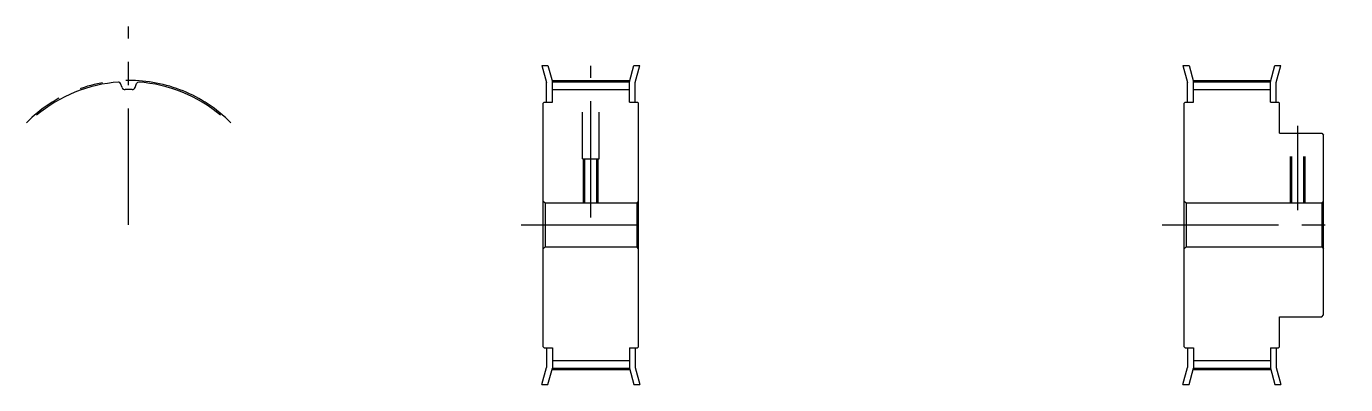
# Model space of a CAD drawing. Extents: x -47 to 364, y -224 to 190.
# Drawn here: x 4.1 to 363.8, y 92 to 189.6 of the extents above; entities outside this region: 3.
import ezdxf

# ---------------------------------------------------------------- set-up
doc = ezdxf.new("R2010")
doc.units = 0
doc.linetypes.add('CENTER', pattern=[50.8, 31.75, -6.35, 6.35, -6.35])
doc.linetypes.add('DASHED', pattern=[19.05, 12.7, -6.35])
doc.layers.get('0').update_dxf_attribs({"linetype": 'CONTINUOUS'})
doc.layers.add('CENTER', color=1, linetype='CENTER')
doc.styles.get("Standard").update_dxf_attribs({"font": 'txt', "bigfont": 'BIGFONT'})

msp = doc.modelspace()

# ---------------------------------------------------------------- linework, layer by layer
at = {"color": 7, "linetype": 'CONTINUOUS'}
for p, q in [((144.67, 178.96), (145.93, 174.28)), ((144.67, 178.96), (146.33, 178.96)), ((146.33, 178.96), (147.53, 174.49)), ((168.53, 174.49), (169.72, 178.96)), ((169.72, 178.96), (171.38, 178.96)), ((170.13, 174.28), (171.38, 178.96)), ((319.42, 178.96), (320.67, 174.28)), ((319.42, 178.96), (321.08, 178.96)), ((321.08, 178.96), (322.27, 174.49)), ((343.27, 174.49), (344.47, 178.96)), ((344.47, 178.96), (346.12, 178.96)), ((344.87, 174.28), (346.12, 178.96)), ((30.24, 172.91), (29.83, 174.05)), ((33.77, 172.91), (34.18, 174.05)), ((145.93, 168.96), (145.93, 174.28)), ((147.53, 174.49), (168.53, 174.49)), ((147.53, 168.96), (147.53, 174.49)), ((168.53, 168.96), (168.53, 174.49)), ((170.13, 168.96), (170.13, 174.28)), ((320.67, 168.96), (320.67, 174.28)), ((322.27, 174.49), (343.27, 174.49)), ((322.27, 168.96), (322.27, 174.49)), ((343.27, 168.96), (343.27, 174.49)), ((344.87, 168.96), (344.87, 174.28)), ((147.53, 172.36), (168.53, 172.36)), ((322.27, 172.36), (343.27, 172.36)), ((145.03, 168.66), (145.33, 168.96)), ((145.03, 102.26), (145.03, 168.66)), ((145.33, 168.96), (147.53, 168.96)), ((168.53, 168.96), (170.73, 168.96)), ((170.73, 168.96), (171.03, 168.66)), ((171.03, 102.26), (171.03, 168.66)), ((319.77, 168.66), (320.07, 168.96)), ((319.77, 102.26), (319.77, 168.66)), ((320.07, 168.96), (322.27, 168.96)), ((343.27, 168.96), (345.47, 168.96)), ((345.47, 168.96), (345.77, 168.66)), ((345.77, 160.46), (345.77, 168.66)), ((345.77, 160.46), (357.27, 160.46)), ((357.27, 160.46), (357.77, 159.96)), ((357.77, 110.96), (357.77, 159.96)), ((145.03, 141.96), (145.53, 141.46)), ((145.53, 141.46), (170.53, 141.46)), ((145.53, 141.46), (145.53, 129.46)), ((171.03, 141.96), (170.53, 141.46)), ((170.53, 141.46), (170.53, 129.46)), ((319.77, 141.96), (320.27, 141.46)), ((320.27, 141.46), (357.27, 141.46)), ((320.27, 141.46), (320.27, 129.46)), ((357.27, 141.46), (357.77, 141.96)), ((357.27, 141.46), (357.27, 129.46)), ((145.03, 128.96), (145.53, 129.46)), ((145.53, 129.46), (170.53, 129.46)), ((171.03, 128.96), (170.53, 129.46)), ((319.77, 128.96), (320.27, 129.46)), ((320.27, 129.46), (357.27, 129.46)), ((357.27, 129.46), (357.77, 128.96)), ((345.77, 110.46), (357.27, 110.46)), ((345.77, 102.26), (345.77, 110.46)), ((357.27, 110.46), (357.77, 110.96)), ((145.03, 102.26), (145.33, 101.96)), ((145.33, 101.96), (147.53, 101.96)), ((145.93, 101.96), (145.93, 96.63)), ((147.53, 101.96), (147.53, 96.42)), ((168.53, 101.96), (168.53, 96.42)), ((168.53, 101.96), (170.73, 101.96)), ((170.13, 101.96), (170.13, 96.63)), ((170.73, 101.96), (171.03, 102.26)), ((319.77, 102.26), (320.07, 101.96)), ((320.07, 101.96), (322.27, 101.96)), ((320.67, 101.96), (320.67, 96.63)), ((322.27, 101.96), (322.27, 96.42)), ((343.27, 101.96), (345.47, 101.96)), ((343.27, 101.96), (343.27, 96.42)), ((344.87, 101.96), (344.87, 96.63)), ((345.47, 101.96), (345.77, 102.26)), ((147.53, 98.55), (168.53, 98.55)), ((322.27, 98.55), (343.27, 98.55)), ((144.67, 91.96), (145.93, 96.63)), ((146.33, 91.96), (147.53, 96.42)), ((147.53, 96.42), (168.53, 96.42)), ((168.53, 96.42), (169.72, 91.96)), ((170.13, 96.63), (171.38, 91.96)), ((319.42, 91.96), (320.67, 96.63)), ((321.08, 91.96), (322.27, 96.42)), ((322.27, 96.42), (343.27, 96.42)), ((343.27, 96.42), (344.47, 91.96)), ((344.87, 96.63), (346.12, 91.96)), ((144.67, 91.96), (146.33, 91.96)), ((169.72, 91.96), (171.38, 91.96)), ((319.42, 91.96), (321.08, 91.96)), ((344.47, 91.96), (346.12, 91.96))]:
    msp.add_line(p, q, dxfattribs=at)
at = {"color": 3, "linetype": 'DASHED'}
for p, q in [((155.78, 153.46), (155.78, 172.36)), ((160.28, 153.46), (160.28, 172.36)), ((348.77, 141.46), (348.77, 160.46)), ((349.15, 141.46), (349.15, 160.46)), ((352.39, 141.46), (352.39, 160.46)), ((352.77, 141.46), (352.77, 160.46)), ((155.78, 153.46), (160.28, 153.46)), ((156.03, 141.46), (156.03, 153.46)), ((156.41, 141.46), (156.41, 153.46)), ((159.65, 141.46), (159.65, 153.46)), ((160.03, 141.46), (160.03, 153.46))]:
    msp.add_line(p, q, dxfattribs=at)
at = {"color": 7, "linetype": 'CONTINUOUS'}
for centre, radius, start, end in [((32, 135.46), 39.03, 93.9827, 130), ((29.33, 173.87), 0.53, 20, 93.9827), ((31.05, 173.21), 0.86, 200, 271.4495), ((32.96, 173.21), 0.86, 268.5505, 340), ((34.68, 173.87), 0.53, 86.0173, 160), ((32, 135.46), 39.03, 50, 86.0173), ((32, 135.46), 36.9, 88.5505, 91.4495)]:
    msp.add_arc(centre, radius, start, end, dxfattribs=at)
at = {"layer": 'CENTER', "color": 1, "linetype": 'CENTER'}
for p, q in [((32, 135.46), (32, 189.58)), ((158.03, 137.46), (158.03, 178.87)), ((147.43, 174.87), (168.63, 174.87)), ((322.17, 174.87), (343.37, 174.87)), ((350.77, 139.46), (350.77, 162.46)), ((139.03, 135.46), (177.03, 135.46)), ((313.77, 135.46), (363.77, 135.46)), ((147.43, 96.04), (168.63, 96.04)), ((322.17, 96.04), (343.37, 96.04))]:
    msp.add_line(p, q, dxfattribs=at)
msp.add_arc((32, 135.46), 39.41, 45, 135, dxfattribs=at)

# ---------------------------------------------------------------- texts
at = {"color": 7, "linetype": 'CONTINUOUS'}
for s, p in [('ATP26L075-A-P12', (-48.17, -164.28)), ('ATP26L075-B-P12', (-47.38, -188.5)), ('L26075', (-48.17, -224.28))]:
    msp.add_text(s, height=16, dxfattribs=at).set_placement(p)

doc.saveas('drawing.dxf')
